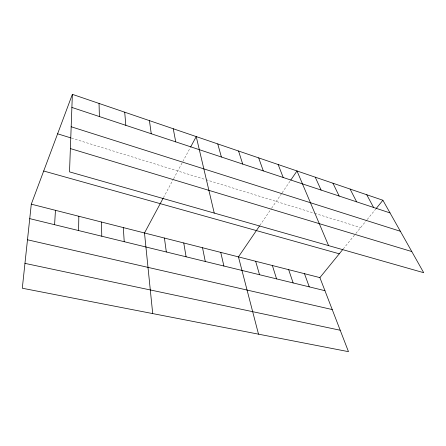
<?xml version="1.0" encoding="UTF-8"?>
<svg xmlns="http://www.w3.org/2000/svg" width="446" height="446" viewBox="0 0 446 446"><rect width="100%" height="100%" fill="white"/><g stroke="black" fill="none" stroke-linecap="round" stroke-linejoin="round"><path stroke-width="0.33" stroke-dasharray="2.23 1.67" d="M163.414 197.723L173.293 179.314M173.617 178.718L190.381 147.475M259.879 225.431L271.174 208.862M271.558 208.293L281.716 193.391M282.106 192.817L290.335 180.736M343.219 248.968L355.44 233.972M355.875 233.436L366.774 220.051M367.214 219.516L375.933 208.806M71.499 138.104L205.294 179.498M205.952 179.699L314.101 213.16M314.748 213.361L360.658 227.566"/><path stroke-width="0.67" d="M78.596 230.554L78.831 216.265M72.369 94.34L69.52 171.872L423.7 272.701L382.897 200.254L72.369 94.34L31.292 204.168L22.3 288.228L348.477 351.66L319.893 277.613L31.292 204.168M54.59 224.7L55.46 210.317M163.097 198.314L144.493 232.974L152.71 313.588M190.704 146.873L196.229 136.588L214.247 213.076M259.494 226.005L238.454 256.885L258.507 334.166M290.731 180.162L296.997 170.957L328.574 245.623M319.893 277.613L342.784 249.504M376.368 208.271L382.897 200.254M24.959 263.369L340.209 330.246M27.479 239.781L332.225 309.557M29.743 218.635L324.944 290.692M43.691 171.008L339.283 253.802M70.373 148.579L411.786 251.55M57.606 133.806L70.836 137.898M71.176 126.764L400.369 231.273M71.89 107.436L390.027 212.915M366.746 194.746L373.592 207.462M350.104 189.071L356.638 201.843M332.95 183.222L339.155 196.045M315.255 177.185L321.103 190.063M278.148 164.529L283.204 177.497M304.484 273.688L309.262 286.862M258.68 157.89L263.296 170.896M288.651 269.663L293.145 282.931M238.56 151.027L242.702 164.067M272.383 265.521L276.57 278.884M255.658 261.261L259.516 274.719M217.754 143.93L221.389 157.003M220.748 252.38L223.898 266.028M202.523 247.742L205.283 261.484M173.254 128.749L175.735 141.867M183.758 242.964L186.099 256.801M149.432 120.626L151.255 133.75M164.423 238.047L166.325 251.973M124.713 112.191L125.828 125.32M123.313 227.583L124.222 241.693M99.045 103.439L99.391 116.557M101.437 222.013L101.788 236.218"/></g></svg>
